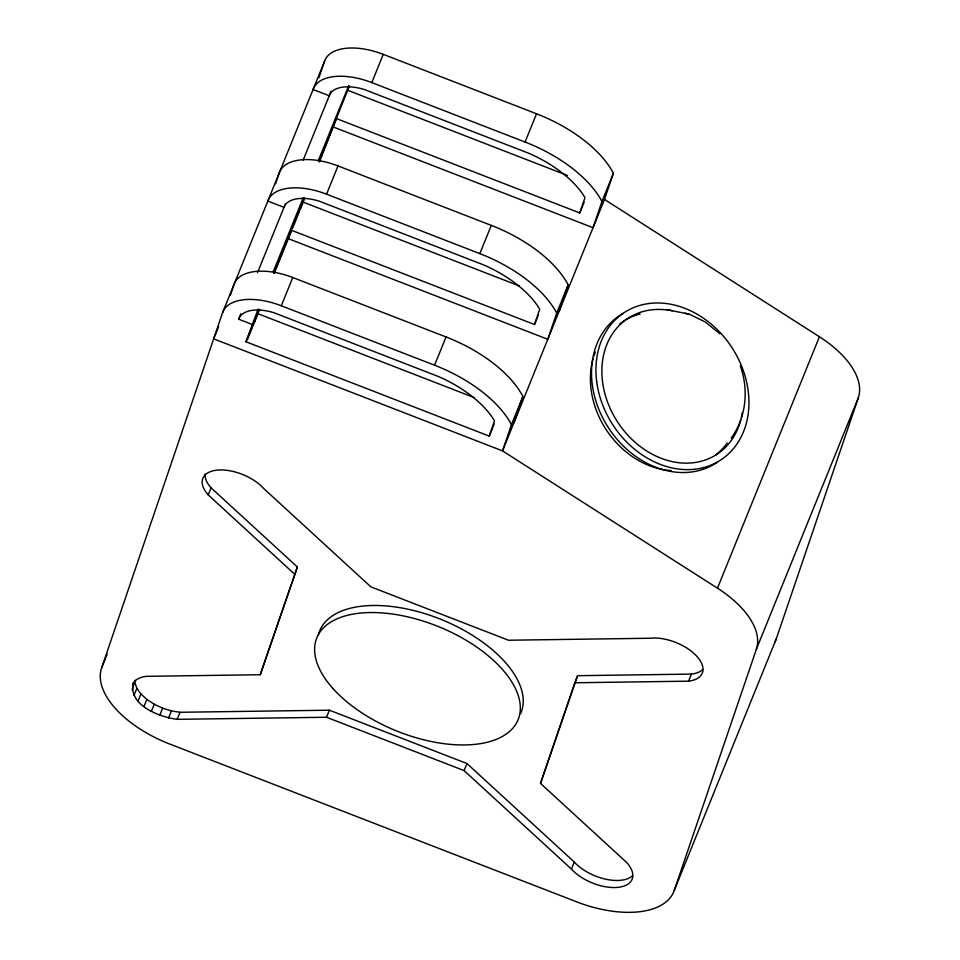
<?xml version="1.0" encoding="UTF-8"?>
<svg xmlns="http://www.w3.org/2000/svg" width="960" height="960" viewBox="0 0 960 960"><rect width="100%" height="100%" fill="white"/><g stroke="black" fill="none" stroke-linecap="round" stroke-linejoin="round"><path stroke-width="1.44" d="M702.684 669.6A35.628 18.432 22.1 0 1 691.428 674.1L577.632 675.696L574.764 682.764L540.504 783.408L626.796 862.596A35.628 18.432 22.1 0 1 618.384 887.304A35.628 18.432 22.1 0 1 571.428 869.088L464.1 770.604L326.532 717.252L177.168 719.34C159.672 717.084 127.584 705.132 133.476 682.548M132.108 689.868L135.18 680.316M101.556 668.172L222.576 312.66L324.54 61.236A53.436 27.648 22.1 0 1 383.256 54.348L536.532 113.784A105.996 54.84 22.1 0 1 613.404 173.256L604.488 199.452L502.524 450.888L717.468 588.18A89.064 46.08 22.1 0 1 756.348 649.284L674.316 890.268A89.064 46.08 22.1 0 1 576.432 901.752L169.692 744.024A89.064 46.08 22.1 0 1 101.556 668.172L107.196 654.276M230.28 295.44L234.036 284.412A53.436 27.648 22.1 0 1 292.764 277.524L446.04 336.96A105.996 54.84 22.1 0 1 522.9 396.432L513.984 422.628M275.532 183.852L279.288 172.824A53.436 27.648 22.1 0 1 338.016 165.936L491.28 225.372A105.996 54.84 22.1 0 1 568.152 284.844L559.236 311.04M318.9 77.784L324.54 61.236M494.172 424.008L489.264 436.116L245.976 341.772L258.108 309.072M254.544 322.02L257.436 313.524L474.156 397.572M300.276 209.016L302.688 201.936L519.408 285.972M319.5 161.82L336.48 118.596L579.768 212.94L584.124 202.176M319.02 161.652L349.308 86.328M132.516 684.9A35.628 18.432 22.1 0 1 146.448 676.32L260.244 674.724L297.372 567.012L211.08 487.824A35.628 18.432 22.1 0 1 205.068 474.096M297.372 567.012L260.244 674.724M489.264 436.116L494.46 420.876L493.2 418.728A88.644 45.864 22.1 0 0 438.864 376.692L273.972 312.744A36.06 18.66 22.1 0 0 239.844 316.74L238.644 319.2L251.916 324.348M534.516 324.528L539.712 309.288L538.452 307.14A88.644 45.864 22.1 0 0 484.104 265.104L319.212 201.156A36.06 18.66 22.1 0 0 284.016 207.348L267.828 201.072A53.436 27.648 22.1 0 1 326.556 194.184L479.832 253.62A105.996 54.84 22.1 0 1 556.704 313.092L547.776 339.3L288.336 238.692L291.228 230.184L534.516 324.528L538.332 315.108M579.768 212.94L584.952 197.688L583.704 195.552A88.644 45.864 22.1 0 0 529.356 153.504L364.464 89.556A36.06 18.66 22.1 0 0 329.268 95.76L313.08 89.484A53.436 27.648 22.1 0 1 371.808 82.596L525.072 142.032A105.996 54.84 22.1 0 1 601.944 201.504L593.028 227.712L333.588 127.104M522.9 396.432L511.452 424.68L502.524 450.888L213.66 338.868L218.568 326.76M577.632 675.696L540.504 783.408M674.316 890.268L776.268 638.844L858.3 397.86A89.064 46.08 22.1 0 0 819.42 336.756L604.488 199.452M238.644 319.2L240.828 313.824M257.544 272.628L285.288 204.168M303.168 160.08L331.104 91.2M273.312 271.56L303.168 197.94M318.384 160.44L348.792 85.428M245.976 341.772L259.128 309.36M273.768 273.24L304.368 197.772M247.452 339.516L259.608 309.528M274.26 273.408L291.612 230.616M292.704 227.928L299.796 210.432M300.348 209.052L304.86 197.94M222.576 312.66A53.436 27.648 22.1 0 1 281.304 305.772L292.764 277.524M326.556 194.184L338.016 165.936M371.808 82.596L383.256 54.348M294.504 574.08L208.212 494.892L211.08 487.824M133.992 695.364L136.86 688.296L134.976 682.8M138.036 701.028L140.904 693.96L136.86 688.296M143.964 706.476L146.832 699.408L140.904 693.96M151.38 711.324L154.248 704.256L146.832 699.408M159.768 715.248L162.636 708.18L171.432 710.928L180.036 712.284L329.388 710.196L466.968 763.536L574.296 862.032A35.628 18.432 22.1 0 0 632.508 875.736M168.564 717.984L171.432 710.928M177.168 719.34L180.036 712.284M511.452 424.68A105.996 54.84 22.1 0 0 434.58 365.208L446.04 336.96M479.832 253.62L491.28 225.372M525.072 142.032L536.532 113.784M326.532 717.252L329.388 710.196M556.704 313.092L568.152 284.844M601.944 201.504L613.404 173.256M464.1 770.604L466.968 763.536M571.428 869.088L574.296 862.032M717.468 588.18L819.42 336.756M574.764 682.764L688.56 681.168L691.428 674.1M756.348 649.284L858.3 397.86M731.196 438.108C746.304 417.48 748.86 389.676 740.316 365.892M672.312 310.752L667.236 309.768L689.016 314.076L705.216 321.924L719.796 333.744M684.9 313.272L689.016 314.076M347.928 90.348L567.456 175.476M281.304 305.772L434.58 365.208M154.248 704.256L162.636 708.18M776.268 638.844A89.064 46.08 22.1 0 1 774.66 642.516M208.212 494.892A35.628 18.432 22.1 0 1 216.624 470.184A35.628 18.432 22.1 0 1 263.58 488.4L370.908 586.884L508.488 640.236L650.016 638.244A35.628 18.432 22.1 0 1 696.972 656.46A35.628 18.432 22.1 0 1 688.56 681.168M318.36 634.968A108.648 56.22 22.1 0 1 438.744 618.492A108.648 56.22 22.1 0 1 520.56 713.676M671.136 470.568A81.264 65.472 56.8 0 1 593.112 358.608M593.952 355.884A81.264 65.472 56.8 0 1 595.404 351.936M619.656 323.988A81.264 65.472 56.8 0 1 640.152 314.004M727.236 442.86A81.264 65.472 56.8 0 1 715.272 455.268M740.688 420.108A81.264 65.472 56.8 0 1 661.836 458.544A81.264 65.472 56.8 0 1 601.932 367.992A81.264 65.472 56.8 0 1 667.932 310.116M742.164 412.98A81.264 65.472 56.8 0 1 741.36 417.288M717.804 461.88A88.104 70.98 56.8 0 1 607.956 426.996A88.104 70.98 56.8 0 1 623.076 313.476M333.072 688.656A108.648 56.22 22.1 0 0 510.624 730.464A108.648 56.22 22.1 0 0 408.816 617.112A108.648 56.22 22.1 0 0 333.072 688.656M596.724 381.9A88.104 70.98 56.8 0 0 719.844 460.56A88.104 70.98 56.8 0 0 700.776 316.428A88.104 70.98 56.8 0 0 596.724 381.9"/></g></svg>
